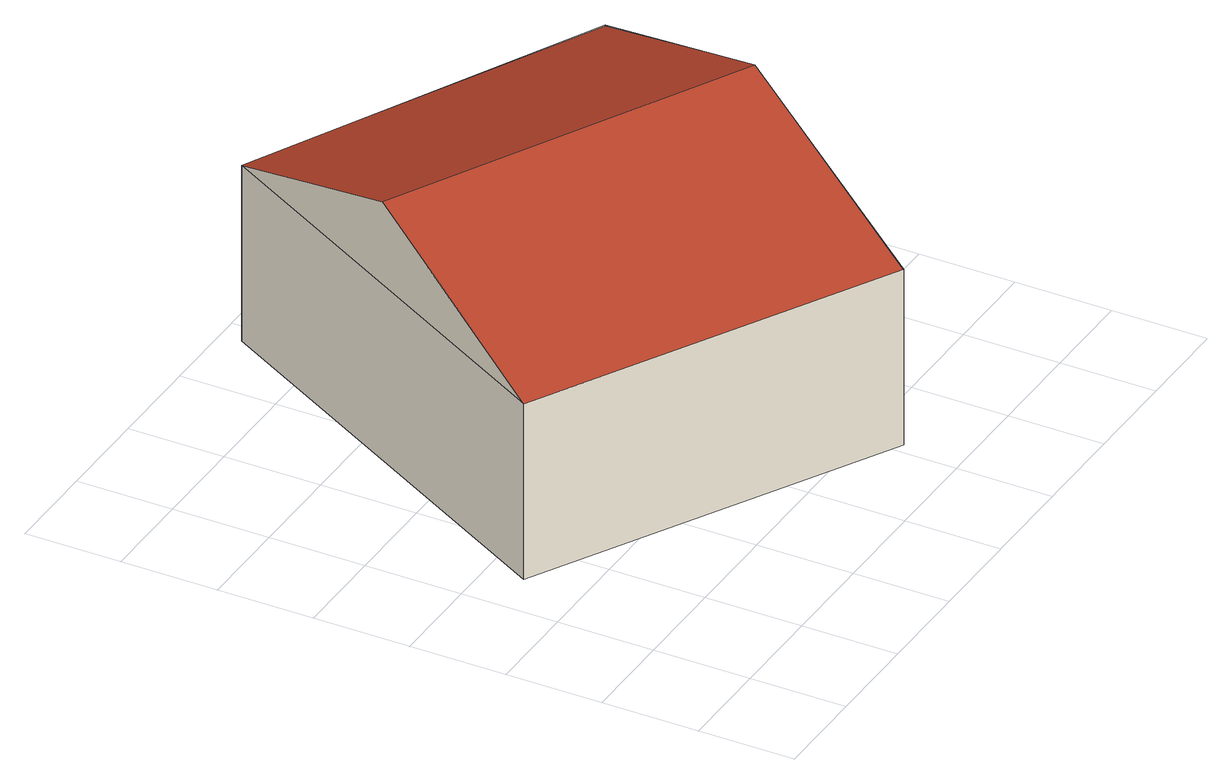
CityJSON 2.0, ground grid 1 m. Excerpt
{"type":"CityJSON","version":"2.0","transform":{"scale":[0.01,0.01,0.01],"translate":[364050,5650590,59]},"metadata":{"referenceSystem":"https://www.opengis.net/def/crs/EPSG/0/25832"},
"CityObjects":{
"building1":{"type":"Building","attributes":{"Geometrietyp2DReferenz":"3000","Gemeindeschluessel":"05315000","function":"31001_3281","roofType":"3100","measuredHeight":2.82,"storeysAboveGround":1},"geometry":[{"type":"Solid","lod":"2","boundaries":[[[[0,1,2,3]],[[4,5,1,0]],[[6,7,5,4]],[[3,2,7,6]],[[0,8,4]],[[6,9,3]],[[3,9,8,0]],[[4,8,9,6]],[[1,5,7,2]]]],"semantics":{"surfaces":[{"type":"WallSurface"},{"type":"RoofSurface"},{"type":"GroundSurface"}],"values":[[0,0,0,0,0,0,1,1,2]]}}]}
},
"vertices":[
[644,496,202],[644,496,10],[279,678,10],[279,678,202],[412,61,202],[412,61,10],[49,261,202],[49,261,10],[528,278,292],[164,470,292]
]}
